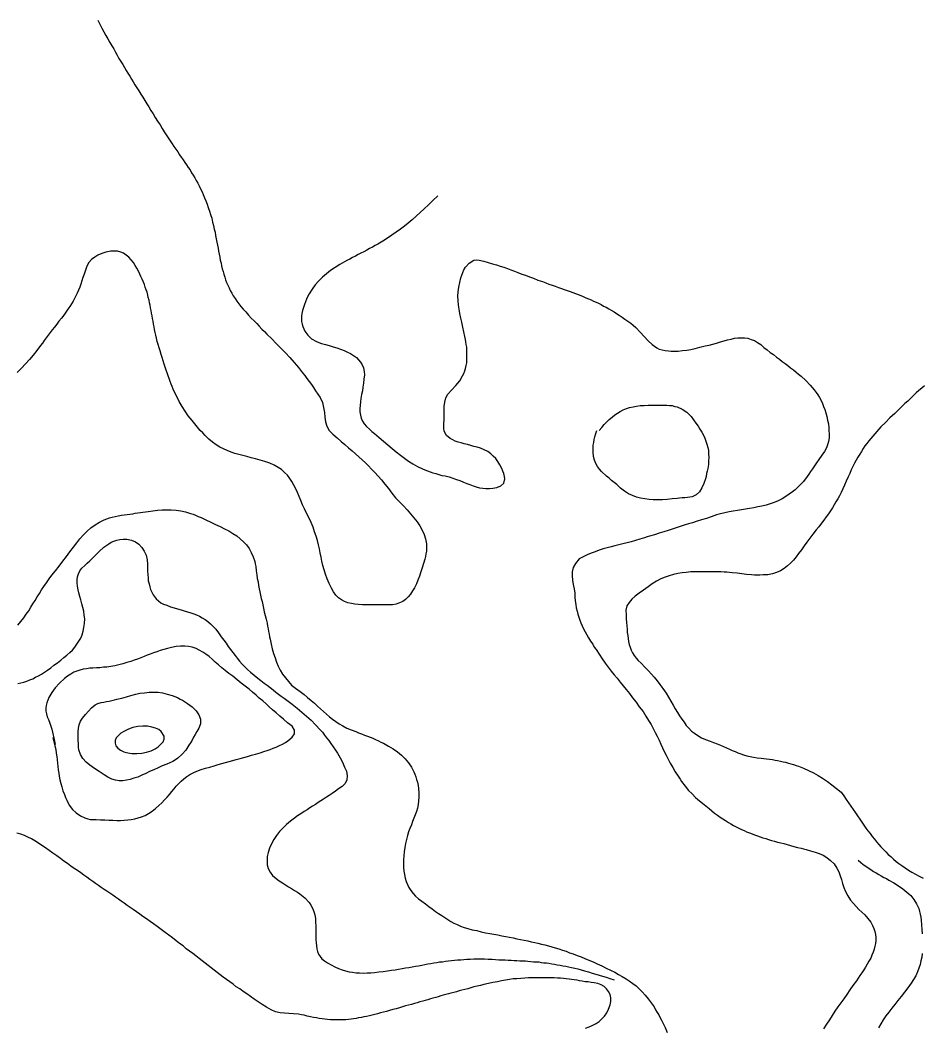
# Model space of a CAD drawing. Header units: inches. Extents: x 401374 to 405300, y 6332180 to 6336621.
# Drawn here: x 402041.4 to 402401.8, y 6335489.9 to 6335892.8 of the extents above; entities that cross this region are included whole.
import ezdxf

# ---------------------------------------------------------------- set-up
doc = ezdxf.new("R2010")
doc.units = ezdxf.units.IN
doc.header["$MEASUREMENT"] = 0

msp = doc.modelspace()

# ---------------------------------------------------------------- linework, layer by layer
for points in [[(402072.5, 6335892.8), (402073.3, 6335891.2), (402074.1, 6335889.6), (402074.9, 6335888.1), (402075.7, 6335886.7), (402076.5, 6335885.3), (402077.3, 6335883.9), (402078, 6335882.6), (402078.8, 6335881.3), (402079.5, 6335880), (402080.2, 6335878.8), (402080.9, 6335877.5), (402081.7, 6335876.3), (402082.4, 6335875.1), (402083.1, 6335873.9), (402083.8, 6335872.7), (402084.5, 6335871.6), (402085.2, 6335870.4), (402085.9, 6335869.2), (402086.6, 6335868.1), (402087.3, 6335866.9), (402088.1, 6335865.7), (402088.8, 6335864.5), (402089.6, 6335863.2), (402090.4, 6335862), (402091.2, 6335860.7), (402092, 6335859.4), (402092.8, 6335858.1), (402093.6, 6335856.7), (402094.5, 6335855.3), (402095.4, 6335853.9), (402096.3, 6335852.4), (402097.3, 6335850.9), (402098.1, 6335849.5), (402098.9, 6335848.2), (402099.7, 6335846.9), (402100.5, 6335845.7), (402101.3, 6335844.5), (402102.1, 6335843.4), (402102.8, 6335842.3), (402103.6, 6335841.2), (402104.4, 6335840.1), (402105.1, 6335839), (402105.8, 6335838), (402106.5, 6335837), (402107.2, 6335835.9), (402107.9, 6335834.9), (402108.6, 6335833.9), (402109.3, 6335832.9), (402109.9, 6335831.8), (402110.5, 6335830.8), (402111.2, 6335829.8), (402111.8, 6335828.7), (402112.4, 6335827.6), (402112.9, 6335826.5), (402113.5, 6335825.4), (402114.1, 6335824.2), (402114.6, 6335823.1), (402115.1, 6335821.8), (402115.6, 6335820.6), (402116.1, 6335819.3), (402116.6, 6335817.9), (402117.1, 6335816.5), (402117.5, 6335815.1), (402118, 6335813.6), (402118.3, 6335812.1), (402118.7, 6335810.7), (402119, 6335809.3), (402119.3, 6335808), (402119.5, 6335806.7), (402119.8, 6335805.4), (402120, 6335804.1), (402120.3, 6335802.8), (402120.5, 6335801.6), (402120.7, 6335800.4), (402121, 6335799.2), (402121.2, 6335798), (402121.4, 6335796.8), (402121.7, 6335795.7), (402121.9, 6335794.6), (402122.2, 6335793.4), (402122.5, 6335792.3), (402122.8, 6335791.2), (402123.2, 6335790.1), (402123.5, 6335789), (402123.9, 6335787.9), (402124.4, 6335786.9), (402124.9, 6335785.8), (402125.4, 6335784.7), (402126, 6335783.7), (402126.6, 6335782.6), (402127.3, 6335781.5), (402128, 6335780.5), (402128.8, 6335779.4), (402129.6, 6335778.3), (402130.6, 6335777.2), (402131.6, 6335776.2), (402132.7, 6335774.9), (402133.8, 6335773.7), (402134.9, 6335772.6), (402136, 6335771.5), (402137, 6335770.4), (402138, 6335769.3), (402139.1, 6335768.3), (402140, 6335767.3), (402142, 6335765.4), (402143.8, 6335763.5), (402145.7, 6335761.6), (402147.5, 6335759.8), (402149.2, 6335757.9), (402150.9, 6335755.9), (402151.8, 6335754.9), (402152.6, 6335753.9), (402153.5, 6335752.9), (402154.3, 6335751.8), (402155.2, 6335750.7), (402156, 6335749.6), (402156.9, 6335748.4), (402157.8, 6335747.2), (402158.6, 6335745.9), (402159.5, 6335744.6), (402160.4, 6335743.3), (402161.3, 6335741.9), (402162.2, 6335739.9), (402162.7, 6335737.9), (402163, 6335736), (402163.2, 6335734.1), (402163.5, 6335732.2), (402164, 6335730.5), (402164.9, 6335728.8), (402166.4, 6335727.3), (402168.1, 6335725.8), (402169.7, 6335724.4), (402171.2, 6335723.1), (402172.7, 6335721.8), (402174.1, 6335720.6), (402175.5, 6335719.4), (402176.8, 6335718.2), (402178.1, 6335717), (402179.4, 6335715.8), (402180.7, 6335714.6), (402181.9, 6335713.3), (402183.2, 6335711.9), (402184.5, 6335710.5), (402185.8, 6335709), (402187.2, 6335707.3), (402188.6, 6335705.6), (402190, 6335703.7), (402191.5, 6335701.9), (402193.1, 6335700.2), (402194.6, 6335698.6), (402196.1, 6335697), (402197.5, 6335695.4), (402198.8, 6335693.8), (402200.1, 6335692.2), (402201.2, 6335690.6), (402202.1, 6335688.9), (402202.9, 6335687.2), (402203.4, 6335685.4), (402203.8, 6335683.5), (402203.8, 6335681.6), (402203.8, 6335680.5), (402203.6, 6335679.5), (402203.4, 6335678.4), (402203.2, 6335677.3), (402202.6, 6335675.6), (402202.1, 6335673.9), (402201.6, 6335672.2), (402201, 6335670.5), (402200.4, 6335668.9), (402199.8, 6335667.4), (402199.1, 6335665.9), (402198.3, 6335664.6), (402197.5, 6335663.3), (402196.5, 6335662.2), (402195.5, 6335661.2), (402194.4, 6335660.4), (402193.1, 6335659.8), (402191.7, 6335659.3), (402190.2, 6335659.1), (402188.6, 6335659.1), (402186.8, 6335659.1), (402185, 6335659.1), (402183.3, 6335659.1), (402181.6, 6335659.1), (402179.9, 6335659), (402178.3, 6335659.1), (402176.7, 6335659.2), (402175.2, 6335659.3), (402173.8, 6335659.6), (402172.4, 6335659.9), (402171.1, 6335660.4), (402169.8, 6335661.1), (402168.7, 6335661.9), (402167.6, 6335662.9), (402166.7, 6335664.2), (402165.9, 6335665.7), (402164.9, 6335667.6), (402164.1, 6335669.5), (402163.5, 6335671.3), (402162.9, 6335673.1), (402162.4, 6335674.8), (402162, 6335676.5), (402161.7, 6335678.1), (402161.3, 6335679.8), (402161, 6335681.5), (402160.6, 6335683.1), (402160.2, 6335684.8), (402159.7, 6335686.5), (402159.1, 6335688.3), (402158.5, 6335690.1), (402157.7, 6335692), (402156.8, 6335694), (402155.9, 6335695.7), (402155.1, 6335697.4), (402154.3, 6335699.1), (402153.6, 6335700.8), (402152.9, 6335702.4), (402152.3, 6335704), (402151.6, 6335705.5), (402150.8, 6335706.9), (402150, 6335708.3), (402149.2, 6335709.6), (402148.2, 6335710.9), (402147.1, 6335712), (402145.9, 6335713.1), (402144.5, 6335714), (402142.9, 6335714.9), (402141.2, 6335715.7), (402139.2, 6335716.3), (402137.3, 6335716.9), (402135.5, 6335717.4), (402133.7, 6335717.8), (402132, 6335718.3), (402130.4, 6335718.7), (402128.8, 6335719.1), (402127.2, 6335719.6), (402125.7, 6335720.1), (402124.1, 6335720.7), (402122.7, 6335721.4), (402121.2, 6335722.1), (402119.7, 6335723), (402118.3, 6335724.1), (402116.8, 6335725.3), (402115.4, 6335726.8), (402114.4, 6335727.8), (402113.4, 6335728.8), (402111.7, 6335730.8), (402110.1, 6335732.7), (402108.6, 6335734.6), (402107.3, 6335736.5), (402106.1, 6335738.4), (402105, 6335740.3), (402104, 6335742.3), (402103, 6335744.3), (402102.6, 6335745.3), (402102.1, 6335746.3), (402101.7, 6335747.3), (402101.3, 6335748.4), (402100.9, 6335749.5), (402100.5, 6335750.6), (402100.1, 6335751.8), (402099.7, 6335752.9), (402099.3, 6335754.1), (402098.9, 6335755.3), (402098.5, 6335756.6), (402098.1, 6335757.9), (402097.7, 6335759.2), (402097.3, 6335760.6), (402096.9, 6335761.8), (402096.5, 6335763.1), (402096.2, 6335764.4), (402095.9, 6335765.6), (402095.6, 6335766.8), (402095.3, 6335767.9), (402095.1, 6335769.1), (402094.9, 6335770.2), (402094.7, 6335771.3), (402094.5, 6335772.4), (402094.3, 6335773.5), (402094.1, 6335774.6), (402093.9, 6335775.7), (402093.7, 6335776.7), (402093.5, 6335777.8), (402093.3, 6335778.8), (402093.1, 6335779.8), (402092.9, 6335780.9), (402092.6, 6335781.9), (402092.4, 6335782.9), (402092.1, 6335784), (402091.8, 6335785), (402091.4, 6335786), (402091.1, 6335787.1), (402090.7, 6335788.1), (402090.2, 6335789.2), (402089.7, 6335790.3), (402089.2, 6335791.3), (402088.7, 6335792.4), (402088, 6335793.6), (402087.4, 6335794.7), (402086.7, 6335795.9), (402085.8, 6335797), (402084.8, 6335798), (402083.8, 6335798.9), (402082.7, 6335799.6), (402081.6, 6335800.1), (402080.3, 6335800.4), (402079, 6335800.5), (402077.6, 6335800.4), (402075.7, 6335800), (402074.1, 6335799.5), (402072.5, 6335798.9), (402071.2, 6335798.1), (402069.9, 6335797.1), (402068.9, 6335795.9), (402068.1, 6335794.5), (402067.5, 6335792.9), (402067, 6335791.3), (402066.5, 6335789.9), (402066.1, 6335788.6), (402065.6, 6335787.3), (402065.2, 6335786), (402064.7, 6335784.9), (402064.2, 6335783.7), (402063.7, 6335782.6), (402063.1, 6335781.5), (402062.6, 6335780.4), (402061.9, 6335779.4), (402061.2, 6335778.3), (402060.5, 6335777.2), (402059.7, 6335776), (402058.8, 6335774.9), (402057.9, 6335773.7), (402056.9, 6335772.5), (402056, 6335771.3), (402055.1, 6335770.1), (402054.2, 6335769), (402053.4, 6335767.9), (402052.6, 6335766.8), (402051.8, 6335765.8), (402051, 6335764.8), (402050.3, 6335763.7), (402049.5, 6335762.8), (402048, 6335760.8), (402046.6, 6335758.9), (402045.1, 6335757.1), (402043.5, 6335755.4), (402041.9, 6335753.7), (402040.2, 6335752)], [(402208.3, 6335822.6), (402206.4, 6335820.7), (402204.6, 6335819), (402202.9, 6335817.4), (402201.3, 6335815.9), (402199.7, 6335814.4), (402198.1, 6335813), (402196.5, 6335811.7), (402195, 6335810.4), (402193.4, 6335809.2), (402191.7, 6335808), (402190, 6335806.8), (402188.2, 6335805.6), (402186.4, 6335804.4), (402184.4, 6335803.3), (402183.3, 6335802.7), (402182.2, 6335802.1), (402181.1, 6335801.5), (402180, 6335800.9), (402178.8, 6335800.2), (402177.6, 6335799.6), (402176.5, 6335799.1), (402175.4, 6335798.5), (402174.3, 6335797.9), (402173.2, 6335797.3), (402172.2, 6335796.8), (402171.1, 6335796.2), (402169.2, 6335795.1), (402167.3, 6335793.9), (402165.5, 6335792.7), (402163.8, 6335791.4), (402162.2, 6335790), (402160.7, 6335788.5), (402159.3, 6335787), (402158.1, 6335785.2), (402156.9, 6335783.4), (402156.4, 6335782.4), (402155.9, 6335781.3), (402155.4, 6335780.2), (402155, 6335779.1), (402154.6, 6335777.9), (402154.3, 6335776.7), (402154, 6335775.5), (402153.8, 6335774.5), (402153.8, 6335773.4), (402153.9, 6335772.3), (402154.1, 6335771.3), (402154.4, 6335770.3), (402155.2, 6335768.5), (402156.4, 6335766.8), (402157.9, 6335765.4), (402159.8, 6335764.3), (402160.8, 6335763.9), (402161.9, 6335763.6), (402163.4, 6335763.1), (402164.9, 6335762.7), (402166.5, 6335762.2), (402168, 6335761.8), (402169.4, 6335761.3), (402170.9, 6335760.7), (402172.2, 6335760.1), (402173.5, 6335759.5), (402174.7, 6335758.8), (402175.8, 6335758), (402177.5, 6335756.1), (402178.1, 6335755), (402178.6, 6335753.8), (402178.9, 6335752.4), (402179, 6335751), (402178.8, 6335749.3), (402178.7, 6335747.7), (402178.4, 6335746.1), (402178.2, 6335744.6), (402177.9, 6335743.1), (402177.6, 6335741.6), (402177.4, 6335740.2), (402177.3, 6335738.8), (402177.2, 6335737.5), (402177.2, 6335736.2), (402177.4, 6335734.9), (402177.7, 6335733.7), (402178.2, 6335732.5), (402178.9, 6335731.4), (402179.8, 6335730.3), (402181, 6335729.3), (402182, 6335728.4), (402183, 6335727.6), (402184.9, 6335726), (402186.7, 6335724.5), (402188.4, 6335723), (402190.1, 6335721.6), (402191.7, 6335720.2), (402193.4, 6335718.9), (402195, 6335717.7), (402196.7, 6335716.5), (402198.4, 6335715.4), (402200.3, 6335714.4), (402202.2, 6335713.4), (402203.2, 6335713), (402204.2, 6335712.6), (402205.3, 6335712.2), (402206.4, 6335711.8), (402207.5, 6335711.5), (402208.7, 6335711.1), (402210, 6335710.8), (402211.3, 6335710.6), (402212.9, 6335710.2), (402214.4, 6335709.7), (402215.8, 6335709.2), (402217.2, 6335708.7), (402218.6, 6335708.1), (402219.9, 6335707.6), (402221.2, 6335707.1), (402222.5, 6335706.6), (402223.7, 6335706.2), (402225, 6335705.9), (402226.3, 6335705.7), (402227.6, 6335705.6), (402229, 6335705.6), (402230.4, 6335705.7), (402231.9, 6335706), (402233.5, 6335706.6), (402234.8, 6335707.7), (402235.1, 6335709.4), (402235, 6335710.4), (402234.7, 6335711.5), (402234.4, 6335712.5), (402234, 6335713.6), (402233.2, 6335715), (402232.3, 6335716.3), (402231.5, 6335717.5), (402230.5, 6335718.5), (402229.5, 6335719.4), (402228.3, 6335720.3), (402226.9, 6335721), (402225.4, 6335721.7), (402224.1, 6335722.1), (402222.8, 6335722.4), (402221.5, 6335722.8), (402220.2, 6335723.1), (402218.9, 6335723.4), (402217.7, 6335723.8), (402216.5, 6335724.1), (402215.3, 6335724.5), (402214.3, 6335725), (402213.3, 6335725.5), (402211.8, 6335726.8), (402210.9, 6335728.5), (402210.7, 6335729.5), (402210.8, 6335730.8), (402210.8, 6335731.8), (402210.9, 6335732.8), (402210.9, 6335734.8), (402210.9, 6335736.7), (402210.9, 6335738.4), (402211.1, 6335740.1), (402211.6, 6335741.8), (402212.4, 6335743.3), (402213.8, 6335744.9), (402215.6, 6335746.7), (402217.1, 6335748.6), (402218.2, 6335750.6), (402218.7, 6335751.6), (402219.1, 6335752.6), (402219.4, 6335753.6), (402219.7, 6335754.7), (402219.9, 6335755.8), (402220, 6335757), (402220, 6335758.2), (402220, 6335759.4), (402220, 6335760.7), (402219.9, 6335762.1), (402219.7, 6335763.1), (402219.5, 6335764.2), (402219.4, 6335765.2), (402219.2, 6335766.3), (402218.8, 6335768.2), (402218.4, 6335770.1), (402217.9, 6335772), (402217.5, 6335773.7), (402217.2, 6335775.5), (402216.9, 6335777.2), (402216.6, 6335778.9), (402216.5, 6335780.7), (402216.4, 6335782.4), (402216.5, 6335784.2), (402216.7, 6335786), (402217.1, 6335787.9), (402217.6, 6335789.8), (402218, 6335790.8), (402218.4, 6335791.9), (402218.8, 6335793), (402219.4, 6335794), (402220.9, 6335795.7), (402222.7, 6335796.8), (402223.7, 6335797), (402224.9, 6335796.9), (402226.7, 6335796.4), (402228.5, 6335795.9), (402230.2, 6335795.4), (402231.8, 6335795), (402233.3, 6335794.5), (402234.8, 6335794), (402236.2, 6335793.5), (402237.6, 6335793), (402239, 6335792.4), (402240.4, 6335791.9), (402241.9, 6335791.3), (402243.4, 6335790.8), (402245, 6335790.2), (402246.6, 6335789.6), (402248.3, 6335788.9), (402250.2, 6335788.3), (402251.5, 6335787.8), (402252.8, 6335787.3), (402254.1, 6335786.8), (402255.3, 6335786.4), (402256.6, 6335785.9), (402257.8, 6335785.5), (402258.9, 6335785.1), (402260.1, 6335784.7), (402261.2, 6335784.3), (402262.3, 6335783.9), (402263.4, 6335783.5), (402264.4, 6335783.1), (402265.5, 6335782.7), (402266.5, 6335782.3), (402267.5, 6335781.8), (402268.6, 6335781.4), (402269.6, 6335781), (402270.6, 6335780.5), (402271.6, 6335780.1), (402272.6, 6335779.6), (402273.6, 6335779.1), (402274.6, 6335778.5), (402275.6, 6335778), (402276.7, 6335777.4), (402277.7, 6335776.8), (402278.8, 6335776.2), (402279.8, 6335775.5), (402280.9, 6335774.8), (402282, 6335774.1), (402283.1, 6335773.3), (402284.3, 6335772.5), (402285.5, 6335771.7), (402286.5, 6335770.8), (402287.5, 6335769.9), (402289.3, 6335768.1), (402290.9, 6335766.3), (402292.4, 6335764.6), (402294.1, 6335763.1), (402295.9, 6335761.8), (402296.9, 6335761.3), (402298, 6335761), (402299.2, 6335760.7), (402300.6, 6335760.6), (402301.6, 6335760.5), (402302.6, 6335760.5), (402304.5, 6335760.5), (402306.2, 6335760.7), (402307.9, 6335760.9), (402309.5, 6335761.2), (402311.2, 6335761.6), (402313.1, 6335762.1), (402314.1, 6335762.3), (402315.2, 6335762.6), (402316.8, 6335762.9), (402318.3, 6335763.3), (402319.8, 6335763.7), (402321.3, 6335764.2), (402322.8, 6335764.6), (402324.2, 6335765), (402325.6, 6335765.3), (402327, 6335765.6), (402328.3, 6335765.8), (402329.7, 6335765.8), (402331, 6335765.8), (402332.3, 6335765.6), (402333.6, 6335765.2), (402334.9, 6335764.7), (402336.2, 6335764), (402337.5, 6335763.1), (402338.7, 6335762), (402340, 6335761), (402341.2, 6335760), (402342.5, 6335759.1), (402343.7, 6335758.1), (402344.9, 6335757.3), (402346, 6335756.4), (402347.2, 6335755.5), (402348.3, 6335754.7), (402349.4, 6335753.8), (402350.5, 6335753), (402351.6, 6335752.1), (402352.6, 6335751.3), (402353.6, 6335750.5), (402355.5, 6335748.7), (402357.2, 6335746.9), (402358.8, 6335745), (402359.6, 6335744), (402360.3, 6335743), (402360.9, 6335741.9), (402361.6, 6335740.8), (402362.1, 6335739.6), (402362.6, 6335738.4), (402363.1, 6335737.1), (402363.5, 6335735.8), (402363.9, 6335734.4), (402364.2, 6335732.9), (402364.5, 6335731.4), (402364.7, 6335729.8), (402364.7, 6335728.6), (402364.8, 6335727.6), (402364.8, 6335725.8), (402364.6, 6335724.3), (402364.2, 6335723), (402363.7, 6335721.8), (402362.9, 6335720.4), (402361.9, 6335718.9), (402360.7, 6335717.2), (402359.7, 6335715.8), (402358.9, 6335714.6), (402358.1, 6335713.4), (402357.4, 6335712.3), (402356.7, 6335711.3), (402356, 6335710.3), (402354.6, 6335708.4), (402353, 6335706.7), (402351.2, 6335705), (402350.1, 6335704.2), (402348.8, 6335703.3), (402347.5, 6335702.4), (402346, 6335701.5), (402344.4, 6335700.7), (402342.8, 6335700), (402341.2, 6335699.4), (402339.6, 6335698.9), (402337.9, 6335698.5), (402336.3, 6335698.2), (402334.7, 6335697.8), (402333, 6335697.6), (402331.4, 6335697.3), (402329.7, 6335697.1), (402328.1, 6335696.8), (402326.4, 6335696.5), (402324.8, 6335696.2), (402323.1, 6335695.8), (402321.4, 6335695.4), (402319.8, 6335695), (402318.7, 6335694.6), (402317.6, 6335694.3), (402315.7, 6335693.6), (402313.8, 6335693), (402312, 6335692.5), (402310.2, 6335691.9), (402308.6, 6335691.4), (402306.9, 6335690.9), (402305.3, 6335690.4), (402303.7, 6335689.9), (402302.1, 6335689.3), (402300.4, 6335688.8), (402298.7, 6335688.3), (402296.9, 6335687.7), (402295, 6335687.1), (402293, 6335686.5), (402292, 6335686.2), (402291, 6335685.9), (402289.1, 6335685.3), (402287.4, 6335684.8), (402285.7, 6335684.3), (402284, 6335683.9), (402282.3, 6335683.5), (402280.7, 6335683.1), (402279.1, 6335682.7), (402277.6, 6335682.3), (402276, 6335681.8), (402274.4, 6335681.4), (402272.9, 6335680.9), (402271.3, 6335680.3), (402269.7, 6335679.7), (402268.1, 6335679), (402266.5, 6335678.2), (402264.9, 6335677.4), (402263.4, 6335675.6), (402262.5, 6335674), (402262.1, 6335672.3), (402262, 6335670.6), (402262.2, 6335668.9), (402262.5, 6335667.2), (402262.8, 6335665.5), (402263.1, 6335663.7), (402263.1, 6335662.1), (402263.3, 6335660.6), (402263.5, 6335659.2), (402263.7, 6335657.8), (402264, 6335656.5), (402264.3, 6335655.3), (402264.7, 6335654.1), (402265.1, 6335652.9), (402265.5, 6335651.8), (402266.1, 6335650.6), (402266.6, 6335649.5), (402267.2, 6335648.3), (402267.9, 6335647.1), (402268.6, 6335645.9), (402269.4, 6335644.6), (402270.3, 6335643.3), (402270.9, 6335642.2), (402271.6, 6335641.2), (402272.8, 6335639.3), (402274.1, 6335637.5), (402275.3, 6335635.8), (402276.5, 6335634.2), (402277.7, 6335632.6), (402278.9, 6335631.1), (402280.1, 6335629.7), (402281.3, 6335628.2), (402282.5, 6335626.7), (402283.7, 6335625.2), (402285, 6335623.6), (402286.2, 6335621.9), (402287.6, 6335620.2), (402288.9, 6335618.3), (402290.4, 6335616.4), (402291.5, 6335614.6), (402292.6, 6335612.8), (402293.6, 6335611.2), (402294.5, 6335609.6), (402295.3, 6335608), (402296.1, 6335606.5), (402296.8, 6335604.9), (402297.5, 6335603.4), (402298.2, 6335601.9), (402298.9, 6335600.4), (402299.7, 6335598.9), (402300.5, 6335597.3), (402301.3, 6335595.7), (402302.3, 6335594), (402303.3, 6335592.3), (402304.5, 6335590.5), (402305.2, 6335589.4), (402305.8, 6335588.4), (402307.2, 6335586.6), (402308.6, 6335584.9), (402310, 6335583.5), (402311.4, 6335582.1), (402313, 6335580.7), (402314.8, 6335579.2), (402316.8, 6335577.7), (402317.9, 6335576.7), (402319, 6335575.8), (402320.1, 6335575), (402321.2, 6335574.2), (402322.3, 6335573.5), (402323.4, 6335572.8), (402324.5, 6335572.1), (402325.5, 6335571.5), (402326.6, 6335570.9), (402327.6, 6335570.3), (402328.7, 6335569.8), (402329.7, 6335569.2), (402330.8, 6335568.8), (402331.8, 6335568.3), (402332.9, 6335567.9), (402334, 6335567.5), (402335, 6335567.1), (402336.1, 6335566.7), (402337.2, 6335566.3), (402338.3, 6335565.9), (402339.5, 6335565.6), (402340.6, 6335565.2), (402341.8, 6335564.9), (402343, 6335564.6), (402344.2, 6335564.2), (402345.5, 6335563.9), (402346.7, 6335563.6), (402348, 6335563.2), (402349.4, 6335562.9), (402350.7, 6335562.5), (402352.1, 6335562.1), (402353.6, 6335561.8), (402354.6, 6335561.5), (402355.6, 6335561.2), (402357.4, 6335560.7), (402359.2, 6335560.2), (402360.8, 6335559.7), (402362.4, 6335559), (402363.9, 6335558.1), (402365.3, 6335556.9), (402366.8, 6335555.5), (402367.9, 6335553.8), (402368.7, 6335552.3), (402369.2, 6335550.7), (402369.7, 6335549.2), (402370.1, 6335547.6), (402370.6, 6335546), (402371.3, 6335544.4), (402372.3, 6335542.7), (402373.3, 6335541), (402374.5, 6335539.6), (402375.6, 6335538.4), (402376.7, 6335537.3), (402377.9, 6335536.2), (402379, 6335535.1), (402380.2, 6335533.7), (402381.4, 6335532.2), (402382.1, 6335530.9), (402382.6, 6335529.7), (402383, 6335528.5), (402383.3, 6335527.3), (402383.4, 6335526.1), (402383.4, 6335524.9), (402383.3, 6335523.7), (402383.1, 6335522.6), (402382.8, 6335521.4), (402382.4, 6335520.2), (402381.9, 6335519), (402381.4, 6335517.8), (402380.7, 6335516.6), (402380, 6335515.4), (402379.3, 6335514.2), (402378.6, 6335513.1), (402377.8, 6335511.9), (402377.1, 6335510.9), (402376.4, 6335509.8), (402375.7, 6335508.8), (402374.3, 6335506.9), (402373.1, 6335505.1), (402371.8, 6335503.3), (402370.6, 6335501.6), (402369.4, 6335499.9), (402368.3, 6335498.3), (402367.1, 6335496.6), (402366, 6335494.9), (402364.9, 6335493.2), (402363.8, 6335491.4), (402362.6, 6335489.5)], [(402399.6, 6335743.8), (402398.4, 6335742.6), (402397.3, 6335741.6), (402396.2, 6335740.5), (402395.1, 6335739.5), (402394, 6335738.5), (402393, 6335737.5), (402391, 6335735.6), (402389.1, 6335733.8), (402387.3, 6335732), (402385.5, 6335730.2), (402383.8, 6335728.4), (402382.2, 6335726.5), (402380.6, 6335724.6), (402379.9, 6335723.6), (402379.1, 6335722.6), (402378.4, 6335721.5), (402377.7, 6335720.4), (402377, 6335719.3), (402376.3, 6335718.1), (402375.6, 6335716.9), (402374.9, 6335715.7), (402374.3, 6335714.4), (402373.6, 6335713), (402373, 6335711.6), (402372.4, 6335710.2), (402371.6, 6335708.5), (402370.9, 6335706.9), (402370.3, 6335705.4), (402369.6, 6335704), (402368.9, 6335702.7), (402368.2, 6335701.4), (402367.5, 6335700.2), (402366.8, 6335699), (402366.1, 6335697.8), (402365.3, 6335696.6), (402364.5, 6335695.4), (402363.6, 6335694.2), (402362.7, 6335692.9), (402361.7, 6335691.7), (402360.7, 6335690.3), (402359.6, 6335689), (402358.3, 6335687.3), (402357.1, 6335685.7), (402355.9, 6335684.1), (402354.8, 6335682.6), (402353.7, 6335681), (402352.6, 6335679.6), (402351.6, 6335678.2), (402350.5, 6335676.9), (402349.3, 6335675.7), (402348.1, 6335674.6), (402346.8, 6335673.6), (402345.3, 6335672.7), (402343.8, 6335672), (402342.2, 6335671.5), (402340.3, 6335671.1), (402338.4, 6335671), (402337.1, 6335670.9), (402336, 6335670.9), (402334.9, 6335670.9), (402333.8, 6335671), (402331.8, 6335671.2), (402329.9, 6335671.4), (402328, 6335671.7), (402326, 6335671.9), (402325, 6335672), (402323.9, 6335672.1), (402322.8, 6335672.1), (402321.6, 6335672.2), (402320.4, 6335672.2), (402319.3, 6335672.2), (402318.3, 6335672.2), (402317.2, 6335672.2), (402316.2, 6335672.2), (402315.2, 6335672.2), (402313.2, 6335672.2), (402311.4, 6335672.2), (402309.5, 6335672.2), (402307.7, 6335672), (402306, 6335671.9), (402304.3, 6335671.6), (402302.6, 6335671.2), (402300.9, 6335670.7), (402299.2, 6335670.1), (402297.5, 6335669.4), (402295.8, 6335668.5), (402294.1, 6335667.4), (402292.4, 6335666.2), (402290.6, 6335664.9), (402288.9, 6335663.7), (402287.3, 6335662.5), (402285.9, 6335661.3), (402284.8, 6335660), (402283.9, 6335658.6), (402283.5, 6335656.9), (402283.6, 6335655), (402283.7, 6335653.5), (402283.8, 6335652), (402283.9, 6335650.7), (402284, 6335649.3), (402284.1, 6335648), (402284.3, 6335646.8), (402284.4, 6335645.6), (402284.6, 6335644.4), (402284.9, 6335643.2), (402285.3, 6335642.1), (402285.7, 6335641), (402286.2, 6335639.9), (402286.8, 6335638.8), (402287.6, 6335637.8), (402288.5, 6335636.8), (402289.6, 6335635.8), (402291.1, 6335634.2), (402292.5, 6335632.8), (402293.8, 6335631.4), (402294.9, 6335630.1), (402296, 6335628.7), (402297.1, 6335627.2), (402298.3, 6335625.6), (402299.6, 6335623.8), (402300.6, 6335622.1), (402301.5, 6335620.5), (402302.4, 6335619), (402303.3, 6335617.5), (402304.2, 6335616), (402305, 6335614.7), (402305.9, 6335613.3), (402306.8, 6335612.1), (402307.7, 6335610.8), (402308.7, 6335609.7), (402309.8, 6335608.6), (402311, 6335607.7), (402312.3, 6335606.8), (402313.8, 6335605.9), (402315.4, 6335605.2), (402317.2, 6335604.6), (402318.6, 6335604), (402320, 6335603.5), (402321.3, 6335602.9), (402322.5, 6335602.4), (402323.7, 6335601.9), (402324.9, 6335601.4), (402326, 6335600.8), (402327.2, 6335600.4), (402328.3, 6335599.9), (402329.5, 6335599.5), (402330.6, 6335599.1), (402331.9, 6335598.7), (402333.2, 6335598.4), (402334.5, 6335598.1), (402336, 6335597.9), (402337.6, 6335597.8), (402338.7, 6335597.6), (402339.8, 6335597.5), (402341, 6335597.4), (402342.1, 6335597.2), (402343.2, 6335597), (402344.2, 6335596.8), (402345.3, 6335596.6), (402346.4, 6335596.3), (402347.4, 6335596.1), (402348.5, 6335595.8), (402349.5, 6335595.5), (402350.6, 6335595.2), (402351.6, 6335594.8), (402352.6, 6335594.5), (402354.6, 6335593.7), (402356.5, 6335592.8), (402358.5, 6335591.9), (402360.4, 6335590.8), (402362.2, 6335589.7), (402364.1, 6335588.4), (402365.9, 6335587.1), (402367.7, 6335585.7), (402369.6, 6335584.2)], [(402402.9, 6335746.6), (402401.8, 6335745.7), (402400.7, 6335744.8), (402399.6, 6335743.8)], [(402272.9, 6335728.8), (402273.9, 6335730), (402274.9, 6335731.2), (402275.9, 6335732.2), (402276.9, 6335733.2), (402278, 6335734.1), (402279.1, 6335735), (402280.2, 6335735.7), (402281.3, 6335736.4), (402282.5, 6335737), (402283.8, 6335737.5), (402285, 6335737.9), (402286.4, 6335738.2), (402287.8, 6335738.5), (402289.3, 6335738.7), (402290.8, 6335738.8), (402292.5, 6335738.9), (402293.8, 6335738.9), (402295, 6335738.9), (402296.3, 6335738.9), (402297.5, 6335738.9), (402298.7, 6335738.9), (402299.9, 6335738.9), (402301, 6335738.8), (402302.1, 6335738.7), (402303.1, 6335738.4), (402304.1, 6335738.2), (402306.1, 6335737.3), (402307.9, 6335736.1), (402309.7, 6335734.3), (402310.6, 6335733), (402311.5, 6335731.7), (402312.4, 6335730.5), (402313.1, 6335729.3), (402313.9, 6335728.1), (402314.5, 6335726.9), (402315.1, 6335725.7), (402315.5, 6335724.5), (402315.9, 6335723.3), (402316.3, 6335722), (402316.5, 6335720.7), (402316.6, 6335719.4), (402316.7, 6335718), (402316.6, 6335716.6), (402316.5, 6335715.1), (402316.3, 6335713.6), (402316, 6335712.5), (402315.8, 6335711.5), (402315.6, 6335710.4), (402315.3, 6335709.4), (402314.7, 6335707.5), (402313.9, 6335705.8), (402312.9, 6335704.3), (402311.6, 6335703.1), (402310.1, 6335702.3), (402308.2, 6335702), (402307.1, 6335701.9), (402306, 6335701.8), (402305, 6335701.7), (402304, 6335701.6), (402302, 6335701.4), (402300, 6335701.2), (402298.2, 6335701.1), (402296.3, 6335701.1), (402294.5, 6335701.1), (402292.8, 6335701.2), (402291.1, 6335701.4), (402289.4, 6335701.7), (402287.8, 6335702.1), (402286.2, 6335702.8), (402284.6, 6335703.5), (402283, 6335704.5), (402281.4, 6335705.7), (402279.9, 6335707.1), (402278.9, 6335707.9), (402277.8, 6335708.8), (402276.8, 6335709.7), (402275.8, 6335710.5), (402273.8, 6335712.3), (402273, 6335713.3), (402272.2, 6335714.4), (402271.5, 6335715.6), (402271, 6335716.9), (402270.6, 6335718.4), (402270.4, 6335720.1), (402270.4, 6335721.9), (402270.5, 6335722.9), (402270.7, 6335723.9), (402270.9, 6335725.1), (402271.1, 6335726.2), (402271.5, 6335727.5), (402271.9, 6335728.8)], [(402040.4, 6335650.9), (402041.6, 6335652.4), (402042.8, 6335653.9), (402043.8, 6335655.3), (402044.8, 6335656.7), (402045.7, 6335658.1), (402046.5, 6335659.4), (402047.4, 6335660.8), (402048.2, 6335662.2), (402049.1, 6335663.6), (402049.9, 6335665), (402050.9, 6335666.4), (402051.9, 6335667.9), (402053, 6335669.4), (402054.1, 6335670.9), (402055.5, 6335672.6), (402057, 6335674.5), (402058.5, 6335676.5), (402059.9, 6335678.4), (402061.3, 6335680.3), (402062.7, 6335682.1), (402064, 6335683.8), (402065.3, 6335685.4), (402066.7, 6335687), (402068.2, 6335688.5), (402069.7, 6335689.8), (402071.4, 6335691), (402073.1, 6335692.1), (402075, 6335693), (402076.1, 6335693.4), (402077.1, 6335693.8), (402078.2, 6335694.1), (402079.4, 6335694.4), (402080.6, 6335694.7), (402081.9, 6335694.9), (402083, 6335695), (402084.2, 6335695.2), (402085.3, 6335695.3), (402086.4, 6335695.5), (402087.4, 6335695.7), (402088.5, 6335695.8), (402089.5, 6335696), (402090.5, 6335696.1), (402092.5, 6335696.4), (402094.4, 6335696.7), (402096.3, 6335696.9), (402098.1, 6335697), (402100, 6335697.1), (402101.8, 6335697), (402103.7, 6335696.9), (402105.6, 6335696.6), (402107.5, 6335696.2), (402109.5, 6335695.6), (402110.5, 6335695.3), (402111.5, 6335694.9), (402112.6, 6335694.4), (402113.7, 6335694), (402115.6, 6335693), (402117.6, 6335692.1), (402119.5, 6335691.2), (402121.3, 6335690.4), (402123.1, 6335689.5), (402124.8, 6335688.6), (402126.4, 6335687.6), (402128, 6335686.6), (402129.4, 6335685.5), (402130.7, 6335684.3), (402131.9, 6335683), (402132.9, 6335681.6), (402133.8, 6335680), (402134.6, 6335678.3), (402135.2, 6335676.4), (402135.4, 6335675.4), (402135.6, 6335674.4), (402135.8, 6335672.7), (402136, 6335671.1), (402136.2, 6335669.6), (402136.5, 6335668.2), (402136.7, 6335666.8), (402137, 6335665.5), (402137.2, 6335664.2), (402137.5, 6335662.9), (402137.8, 6335661.6), (402138.1, 6335660.4), (402138.4, 6335659), (402138.7, 6335657.7), (402139, 6335656.3), (402139.3, 6335654.8), (402139.7, 6335653.3), (402140.1, 6335651.7), (402140.3, 6335650.5), (402140.5, 6335649.5), (402140.7, 6335648.4), (402140.9, 6335647.3), (402141.1, 6335646.3), (402141.3, 6335645.3), (402141.8, 6335643.3), (402142.2, 6335641.5), (402142.7, 6335639.6), (402143.3, 6335637.9), (402143.9, 6335636.2), (402144.6, 6335634.5), (402145.4, 6335632.9), (402146.3, 6335631.4), (402147.4, 6335629.9), (402148.6, 6335628.4), (402149.9, 6335627), (402151.5, 6335625.7), (402153.3, 6335624.4), (402154.9, 6335623.2), (402156.3, 6335622), (402157.7, 6335620.8), (402159, 6335619.7), (402160.3, 6335618.5), (402161.5, 6335617.5), (402162.7, 6335616.4), (402163.8, 6335615.3), (402165, 6335614.3), (402166.3, 6335613.4), (402167.6, 6335612.4), (402168.9, 6335611.5), (402170.4, 6335610.7), (402172, 6335609.8), (402173.7, 6335609.1), (402175.6, 6335608.4), (402176.7, 6335607.9), (402177.9, 6335607.5), (402179.1, 6335607), (402180.2, 6335606.6), (402181.3, 6335606.1), (402182.4, 6335605.7), (402183.5, 6335605.2), (402184.6, 6335604.7), (402185.6, 6335604.2), (402186.6, 6335603.7), (402188.6, 6335602.6), (402190.5, 6335601.5), (402192.2, 6335600.3), (402193.8, 6335598.9), (402195.3, 6335597.5), (402196.6, 6335595.9), (402197.8, 6335594.2), (402198.8, 6335592.3), (402199.2, 6335591.3), (402199.6, 6335590.3), (402199.9, 6335589.2), (402200.2, 6335588.1), (402200.5, 6335586.9), (402200.7, 6335585.7), (402200.8, 6335583.9), (402200.8, 6335582.2), (402200.7, 6335580.7), (402200.5, 6335579.2), (402200.2, 6335577.8), (402199.8, 6335576.4), (402199.3, 6335575.1), (402198.8, 6335573.8), (402198.3, 6335572.4), (402197.8, 6335571.1), (402197.2, 6335569.7), (402196.7, 6335568.3), (402196.2, 6335566.9), (402195.8, 6335565.3), (402195.4, 6335563.7), (402195.2, 6335562), (402194.9, 6335560.3), (402194.8, 6335558.7), (402194.7, 6335557.1), (402194.6, 6335555.6), (402194.7, 6335554.1), (402194.8, 6335552.6), (402195, 6335551.2), (402195.3, 6335549.8), (402195.7, 6335548.5), (402196.2, 6335547.2), (402196.8, 6335546), (402197.6, 6335544.8), (402198.5, 6335543.7), (402199.5, 6335542.6), (402200.6, 6335541.5), (402202, 6335540.6), (402203.4, 6335539.5), (402204.8, 6335538.5), (402206.1, 6335537.5), (402207.4, 6335536.5), (402208.6, 6335535.6), (402209.9, 6335534.8), (402211.1, 6335534), (402212.3, 6335533.2), (402213.5, 6335532.5), (402214.8, 6335531.8), (402216.1, 6335531.2), (402217.4, 6335530.6), (402218.9, 6335530), (402220.4, 6335529.6), (402222.1, 6335529.1), (402223.9, 6335528.8), (402225.7, 6335528.4), (402227.4, 6335528), (402229.1, 6335527.7), (402230.8, 6335527.4), (402232.4, 6335527.1), (402234, 6335526.8), (402235.5, 6335526.5), (402237, 6335526.2), (402238.5, 6335525.9), (402240, 6335525.6), (402241.4, 6335525.3), (402242.9, 6335525), (402244.3, 6335524.7), (402245.7, 6335524.4), (402247.1, 6335524.1), (402248.4, 6335523.8), (402249.8, 6335523.4), (402251.2, 6335523.1), (402252.6, 6335522.7), (402253.9, 6335522.3), (402255.3, 6335521.9), (402256.7, 6335521.5), (402258.2, 6335521), (402259.6, 6335520.6), (402261, 6335520), (402262.5, 6335519.5), (402264, 6335518.9), (402265.6, 6335518.3), (402267.1, 6335517.7), (402268.7, 6335517), (402270.4, 6335516.3), (402272.1, 6335515.6), (402273.9, 6335514.7), (402275.7, 6335513.8), (402277.4, 6335513), (402279.1, 6335512.2), (402280.6, 6335511.3), (402282.1, 6335510.5), (402283.6, 6335509.6), (402284.9, 6335508.7), (402286.3, 6335507.7), (402287.6, 6335506.7), (402288.8, 6335505.5), (402290, 6335504.3), (402291.2, 6335503), (402292.4, 6335501.6), (402293.6, 6335500), (402294.8, 6335498.3), (402295.4, 6335497.2), (402296.1, 6335496.1), (402296.7, 6335495.1), (402297.2, 6335494), (402297.8, 6335493), (402298.3, 6335492), (402299.2, 6335490.1), (402300.1, 6335488.1)], [(402040.5, 6335627.6), (402041.7, 6335627.9), (402042.8, 6335628.2), (402044, 6335628.6), (402045.2, 6335629.1), (402046.4, 6335629.5), (402047.5, 6335630.1), (402048.7, 6335630.7), (402049.9, 6335631.4), (402051.1, 6335632.1), (402052.3, 6335633), (402053.6, 6335633.9), (402054.9, 6335634.9), (402056.3, 6335635.9), (402057.6, 6335636.9), (402058.9, 6335638), (402060.1, 6335639), (402061.2, 6335640), (402062.3, 6335641), (402063.2, 6335642.1), (402064.1, 6335643.3), (402064.9, 6335644.5), (402065.6, 6335645.7), (402066.2, 6335647.1), (402066.6, 6335648.5), (402066.9, 6335650), (402067.1, 6335651.6), (402067.2, 6335653.4), (402067, 6335654.9), (402066.8, 6335656.5), (402066.5, 6335658), (402066.1, 6335659.5), (402065.7, 6335661), (402065.3, 6335662.4), (402064.9, 6335663.8), (402064.6, 6335665.1), (402064.3, 6335666.5), (402064.2, 6335667.8), (402064.2, 6335669), (402064.3, 6335670.2), (402064.7, 6335671.4), (402065.2, 6335672.6), (402066.1, 6335673.7), (402067.2, 6335674.8), (402068.2, 6335675.7), (402069.3, 6335676.7), (402071.2, 6335678.6), (402073, 6335680.4), (402074.9, 6335682.1), (402076.8, 6335683.5), (402077.8, 6335684.1), (402078.9, 6335684.5), (402080, 6335684.9), (402081.3, 6335685.2), (402082.6, 6335685.3), (402084.1, 6335685.3), (402085.9, 6335684.9), (402087.5, 6335684.2), (402088.9, 6335683.3), (402090.1, 6335682), (402091, 6335680.5), (402091.7, 6335678.9), (402092.1, 6335677.1), (402092.3, 6335675.3), (402092.3, 6335673.9), (402092.3, 6335672.5), (402092.4, 6335671.2), (402092.5, 6335669.9), (402092.6, 6335668.7), (402092.9, 6335667.5), (402093.2, 6335666.3), (402093.5, 6335665.2), (402094, 6335664.1), (402094.5, 6335663.1), (402095.8, 6335661.4), (402097.6, 6335659.9), (402098.7, 6335659.3), (402100, 6335658.9), (402101.5, 6335658.3), (402102.9, 6335657.9), (402104.3, 6335657.5), (402105.7, 6335657.1), (402107, 6335656.7), (402108.3, 6335656.3), (402109.6, 6335655.9), (402110.8, 6335655.5), (402111.9, 6335655), (402113.1, 6335654.5), (402114.2, 6335653.9), (402115.3, 6335653.2), (402116.4, 6335652.4), (402117.5, 6335651.5), (402118.5, 6335650.4), (402119.6, 6335649.3), (402120.7, 6335647.8), (402121.8, 6335646.3), (402122.8, 6335645), (402123.7, 6335643.7), (402124.6, 6335642.4), (402125.5, 6335641.2), (402126.4, 6335640), (402127.3, 6335638.8), (402128.2, 6335637.7), (402129.1, 6335636.6), (402130.1, 6335635.4), (402131.2, 6335634.3), (402132.3, 6335633.2), (402133.5, 6335632.1), (402134.9, 6335630.9), (402136.4, 6335629.8), (402137.6, 6335628.8), (402138.9, 6335627.8), (402140.1, 6335626.9), (402141.3, 6335626), (402142.5, 6335625.1), (402143.6, 6335624.2), (402144.7, 6335623.4), (402145.8, 6335622.6), (402146.9, 6335621.8), (402148, 6335621), (402149, 6335620.2), (402150.1, 6335619.4), (402152.1, 6335617.8), (402154, 6335616.2), (402155.9, 6335614.6), (402157.7, 6335612.9), (402159.5, 6335611.1), (402161.3, 6335609.1), (402162.2, 6335608.1), (402163, 6335607), (402163.9, 6335605.9), (402164.8, 6335604.8), (402165.6, 6335603.6), (402166.5, 6335602.3), (402167.4, 6335601), (402168.3, 6335599.7), (402169.3, 6335597.9), (402170.3, 6335596.1), (402171.1, 6335594.2), (402171.8, 6335592.5), (402172.1, 6335590.7), (402172, 6335589.1), (402171.3, 6335587.7), (402170.1, 6335586.5), (402168.7, 6335585.5), (402167.4, 6335584.6), (402166.1, 6335583.7), (402164.9, 6335582.9), (402163.8, 6335582.2), (402162.7, 6335581.4), (402161.6, 6335580.7), (402160.5, 6335580), (402159.4, 6335579.3), (402158.3, 6335578.6), (402157.2, 6335577.9), (402156.1, 6335577.1), (402154.9, 6335576.4), (402153.6, 6335575.5), (402152.3, 6335574.7), (402151, 6335573.8), (402149.4, 6335572.6), (402147.9, 6335571.3), (402146.5, 6335569.9), (402145.1, 6335568.4), (402143.9, 6335566.8), (402142.8, 6335565.2), (402141.9, 6335563.5), (402141.1, 6335561.8), (402140.5, 6335560.1), (402140.2, 6335558.4), (402140.1, 6335556.7), (402140.2, 6335555.1), (402140.6, 6335553.6), (402141.3, 6335552.2), (402142.3, 6335550.8), (402143.7, 6335549.7), (402144.9, 6335548.7), (402146.2, 6335547.9), (402147.4, 6335547.1), (402148.6, 6335546.3), (402149.9, 6335545.6), (402151, 6335544.9), (402152.2, 6335544.2), (402153.2, 6335543.5), (402155.2, 6335541.9), (402156.9, 6335540.1), (402157.6, 6335539), (402158.2, 6335537.8), (402158.8, 6335536.5), (402159.2, 6335535.1), (402159.4, 6335533.6), (402159.5, 6335532.1), (402159.6, 6335530.7), (402159.6, 6335529.3), (402159.6, 6335527.9), (402159.6, 6335526.6), (402159.6, 6335525.3), (402159.7, 6335524), (402159.8, 6335522.8), (402160, 6335521.6), (402160.3, 6335520.5), (402160.7, 6335519.4), (402162, 6335517.5), (402163, 6335516.7), (402164.2, 6335516), (402165.7, 6335515.1), (402167.2, 6335514.4), (402168.7, 6335513.7), (402170.1, 6335513.2), (402171.5, 6335512.8), (402172.9, 6335512.4), (402174.3, 6335512.2), (402175.7, 6335512), (402177.1, 6335511.9), (402178.6, 6335511.8), (402180.1, 6335511.9), (402181.6, 6335511.9), (402183.1, 6335512.1), (402184.8, 6335512.3), (402186.5, 6335512.5), (402188.3, 6335512.8), (402189.8, 6335513), (402191.3, 6335513.2), (402192.7, 6335513.4), (402194.1, 6335513.7), (402195.5, 6335513.9), (402196.8, 6335514.1), (402198.1, 6335514.4), (402199.4, 6335514.6), (402200.7, 6335514.8), (402201.9, 6335515), (402203.1, 6335515.3), (402204.3, 6335515.5), (402205.5, 6335515.7), (402206.7, 6335515.9), (402207.9, 6335516.1), (402209, 6335516.3), (402210.2, 6335516.4), (402211.4, 6335516.6), (402212.6, 6335516.7), (402213.8, 6335516.9), (402215, 6335517), (402216.2, 6335517.1), (402217.5, 6335517.2), (402218.7, 6335517.3), (402220, 6335517.4), (402221.3, 6335517.4), (402222.7, 6335517.5), (402224.1, 6335517.5), (402225.5, 6335517.5), (402227, 6335517.5), (402228.5, 6335517.4), (402230.1, 6335517.4), (402231.4, 6335517.3), (402232.7, 6335517.2), (402234, 6335517.1), (402235.3, 6335517.1), (402236.5, 6335517), (402237.7, 6335517), (402238.9, 6335516.9), (402240, 6335516.9), (402241.2, 6335516.8), (402242.3, 6335516.7), (402243.4, 6335516.7), (402244.4, 6335516.6), (402245.5, 6335516.5), (402246.6, 6335516.4), (402247.6, 6335516.3), (402248.7, 6335516.3), (402249.7, 6335516.1), (402250.7, 6335516), (402251.8, 6335515.9), (402252.8, 6335515.8), (402253.9, 6335515.6), (402255, 6335515.4), (402256.1, 6335515.2), (402257.2, 6335515), (402258.3, 6335514.8), (402259.5, 6335514.6), (402260.6, 6335514.3), (402261.8, 6335514.1), (402263.1, 6335513.8), (402264.3, 6335513.5), (402265.6, 6335513.1), (402267, 6335512.8), (402268.6, 6335512.3), (402270.1, 6335511.8), (402271.5, 6335511.4), (402272.9, 6335511), (402274.2, 6335510.6), (402275.6, 6335510.2), (402277.1, 6335509.7), (402278.8, 6335509.2)], [(402054.5, 6335606), (402054.9, 6335604.3), (402055.3, 6335602.7), (402055.6, 6335601.2), (402055.8, 6335599.8), (402056, 6335598.4), (402056.2, 6335597.1), (402056.3, 6335595.7), (402056.5, 6335594.4), (402056.6, 6335593.1), (402056.8, 6335591.8), (402057, 6335590.5), (402057.3, 6335589.1), (402057.6, 6335587.7), (402058, 6335586.3), (402058.5, 6335584.7), (402059.1, 6335583.2), (402059.5, 6335582), (402060, 6335581), (402061, 6335579), (402062.3, 6335577.3), (402063.8, 6335575.9), (402065.5, 6335574.7), (402067.3, 6335573.9), (402068.4, 6335573.5), (402069.4, 6335573.3), (402070.6, 6335573.2), (402071.8, 6335573.2), (402073.5, 6335573.1), (402075.2, 6335573.1), (402076.9, 6335573), (402078.4, 6335573), (402080, 6335572.9), (402081.5, 6335572.9), (402083, 6335573), (402084.4, 6335573.1), (402085.8, 6335573.2), (402087.2, 6335573.5), (402088.6, 6335573.9), (402089.9, 6335574.3), (402091.3, 6335574.9), (402092.7, 6335575.7), (402094.1, 6335576.6), (402095.5, 6335577.7), (402096.8, 6335578.8), (402098, 6335579.9), (402099.1, 6335581.1), (402100.1, 6335582.2), (402101.1, 6335583.3), (402102, 6335584.5), (402102.9, 6335585.5), (402103.8, 6335586.6), (402105.8, 6335588.6), (402106.8, 6335589.5), (402108, 6335590.4), (402109.2, 6335591.2), (402110.5, 6335591.9), (402112, 6335592.6), (402113.7, 6335593.2), (402115.5, 6335593.7), (402117.2, 6335594.2), (402118.9, 6335594.7), (402120.5, 6335595.2), (402122, 6335595.6), (402123.5, 6335596), (402124.9, 6335596.4), (402126.4, 6335596.8), (402127.8, 6335597.2), (402129.3, 6335597.6), (402130.8, 6335598), (402132.3, 6335598.4), (402133.9, 6335598.9), (402135.5, 6335599.4), (402137.3, 6335599.9), (402139.2, 6335600.5), (402140.2, 6335600.8), (402141.4, 6335601.2), (402142.6, 6335601.7), (402143.8, 6335602.2), (402145.1, 6335602.8), (402146.2, 6335603.4), (402147.4, 6335604), (402148.4, 6335604.7), (402150.1, 6335606.1), (402151, 6335607.5), (402151.1, 6335609), (402150.1, 6335610.5), (402148.3, 6335611.9), (402146.7, 6335613.3), (402145.2, 6335614.6), (402143.7, 6335615.9), (402142.3, 6335617.1), (402141, 6335618.3), (402139.7, 6335619.5), (402138.4, 6335620.7), (402137, 6335621.8), (402135.7, 6335623), (402134.3, 6335624.2), (402132.9, 6335625.4), (402131.4, 6335626.6), (402129.8, 6335627.8), (402128.2, 6335629.1), (402126.4, 6335630.5), (402124.8, 6335631.6), (402123.4, 6335632.8), (402122, 6335633.9), (402120.7, 6335635.1), (402119.4, 6335636.2), (402118.2, 6335637.3), (402116.9, 6335638.4), (402115.6, 6335639.3), (402114.4, 6335640.2), (402113, 6335641), (402111.7, 6335641.6), (402110.2, 6335642.1), (402108.7, 6335642.4), (402107.2, 6335642.6), (402105.5, 6335642.6), (402103.7, 6335642.4), (402101.9, 6335642), (402100.3, 6335641.6), (402098.8, 6335641.2), (402097.4, 6335640.8), (402096, 6335640.3), (402094.7, 6335639.9), (402093.4, 6335639.4), (402092.1, 6335638.9), (402090.9, 6335638.4), (402089.6, 6335637.9), (402088.3, 6335637.4), (402087, 6335636.9), (402085.6, 6335636.4), (402084.1, 6335636), (402082.5, 6335635.5), (402080.9, 6335635.1), (402079.2, 6335634.7), (402077.7, 6335634.4), (402076.1, 6335634.2), (402074.7, 6335634.1), (402073.2, 6335633.9), (402071.9, 6335633.9), (402070.5, 6335633.8), (402069.2, 6335633.7), (402067.9, 6335633.5), (402066.6, 6335633.3), (402065.3, 6335633), (402064, 6335632.6), (402062.8, 6335632.1), (402061.6, 6335631.4), (402060.3, 6335630.6), (402059.1, 6335629.6), (402057.1, 6335627.8), (402055.4, 6335625.9), (402054, 6335624), (402052.8, 6335622), (402052.4, 6335621), (402052, 6335619.9), (402051.8, 6335618.8), (402051.7, 6335617.8), (402051.7, 6335616.6), (402051.9, 6335615.5), (402052.2, 6335614.3), (402052.7, 6335613.2), (402053.2, 6335611.8), (402053.6, 6335610.5), (402054, 6335609.3), (402054.3, 6335608.2), (402054.6, 6335607), (402054.9, 6335605.9), (402055.1, 6335604.6), (402055.4, 6335603.2)], [(402073.8, 6335620), (402074.9, 6335620.1), (402075.9, 6335620.4), (402077, 6335620.6), (402078.1, 6335620.8), (402079.1, 6335621.1), (402080.1, 6335621.3), (402082, 6335621.8), (402083.9, 6335622.3), (402085.7, 6335622.8), (402087.6, 6335623.3), (402089.3, 6335623.7), (402091.1, 6335623.9), (402092.9, 6335624.1), (402094.7, 6335624.2), (402096.5, 6335624.1), (402098.3, 6335623.9), (402100.2, 6335623.4), (402102.2, 6335622.8), (402103.2, 6335622.4), (402104.3, 6335622), (402105.3, 6335621.4), (402106.3, 6335620.9), (402108.3, 6335619.6), (402110.1, 6335618.3), (402111.7, 6335616.7), (402112.8, 6335615.1), (402113.5, 6335613.4), (402113.5, 6335611.5), (402112.8, 6335609.7), (402112, 6335608.4), (402111.3, 6335607.2), (402110.7, 6335606.1), (402110.1, 6335605), (402109.5, 6335603.9), (402108.8, 6335602.9), (402107.6, 6335601), (402106.1, 6335599.3), (402104.4, 6335597.8), (402103.5, 6335597.1), (402102.4, 6335596.4), (402101.2, 6335595.9), (402100, 6335595.4), (402098.2, 6335594.7), (402096.5, 6335593.9), (402094.8, 6335593.1), (402093.1, 6335592.4), (402091.6, 6335591.6), (402090, 6335590.9), (402088.4, 6335590.2), (402086.9, 6335589.7), (402085.4, 6335589.2), (402083.9, 6335588.9), (402082.4, 6335588.7), (402081, 6335588.7), (402079.5, 6335589), (402078, 6335589.4), (402076.5, 6335590.1), (402075, 6335591.1), (402073, 6335592.4), (402071.1, 6335593.6), (402069.3, 6335594.9), (402067.8, 6335596.2), (402066.5, 6335597.6), (402065.5, 6335599.2), (402064.8, 6335601.1), (402064.7, 6335602.2), (402064.7, 6335603.4), (402064.6, 6335605.1), (402064.6, 6335606.7), (402064.6, 6335608.3), (402064.7, 6335609.7), (402065, 6335611.1), (402065.5, 6335612.5), (402066.3, 6335613.8), (402067.5, 6335615.2), (402068.7, 6335616.6), (402069.9, 6335617.9), (402071.4, 6335619.1), (402072.4, 6335619.6), (402073.8, 6335620)], [(402079.4, 6335603.8), (402079.7, 6335602.7), (402080.5, 6335601.7), (402081.5, 6335601), (402082.8, 6335600.3), (402084.4, 6335599.9), (402086.1, 6335599.6), (402088, 6335599.6), (402090, 6335599.8), (402091.9, 6335600.1), (402093.7, 6335600.7), (402095.3, 6335601.5), (402096.6, 6335602.3), (402098.5, 6335604.3), (402098.9, 6335605.4), (402099, 6335606.5), (402097.8, 6335608.4), (402096.8, 6335609.2), (402095.5, 6335609.8), (402094, 6335610.2), (402092.3, 6335610.5), (402090.4, 6335610.5), (402088.5, 6335610.4), (402086.5, 6335610), (402084.7, 6335609.4), (402083.1, 6335608.6), (402081.7, 6335607.8), (402079.8, 6335605.9), (402079.4, 6335604.8), (402079.4, 6335603.8)], [(402369.6, 6335584.2), (402370.6, 6335582.7), (402371.6, 6335581.3), (402372.5, 6335579.9), (402373.5, 6335578.6), (402374.4, 6335577.2), (402375.3, 6335575.9), (402376.1, 6335574.7), (402377, 6335573.4), (402377.8, 6335572.2), (402378.7, 6335571), (402379.5, 6335569.8), (402380.3, 6335568.7), (402381.2, 6335567.6), (402382, 6335566.5), (402382.9, 6335565.4), (402383.7, 6335564.3), (402384.6, 6335563.3), (402385.5, 6335562.3), (402387.4, 6335560.3), (402388.4, 6335559.3), (402389.4, 6335558.4), (402390.5, 6335557.4), (402391.6, 6335556.5), (402392.7, 6335555.6), (402393.9, 6335554.8), (402395.2, 6335553.9), (402396.5, 6335553), (402397.9, 6335552.2), (402399.3, 6335551.4), (402400.8, 6335550.6), (402402.4, 6335549.8)], [(402267.4, 6335489.8), (402268.9, 6335490.4), (402270.3, 6335491), (402271.6, 6335491.7), (402272.8, 6335492.5), (402273.9, 6335493.5), (402275, 6335494.6), (402275.9, 6335495.9), (402276.6, 6335497.4), (402277.3, 6335499.1), (402277.5, 6335500.5), (402277.5, 6335501.9), (402277.2, 6335503.3), (402276.6, 6335504.5), (402275.8, 6335505.6), (402274.8, 6335506.5), (402273.6, 6335507.2), (402272.3, 6335507.7), (402270.9, 6335507.9), (402269.6, 6335508.1), (402268.4, 6335508.3), (402267.2, 6335508.4), (402266.1, 6335508.6), (402265, 6335508.8), (402264, 6335509), (402262.9, 6335509.1), (402261.8, 6335509.3), (402260.8, 6335509.4), (402259.7, 6335509.5), (402258.6, 6335509.7), (402257.4, 6335509.8), (402256.2, 6335509.8), (402254.9, 6335509.9), (402253.6, 6335510), (402251.6, 6335510), (402249.7, 6335510), (402248, 6335510), (402246.3, 6335510), (402244.6, 6335509.9), (402243.1, 6335509.8), (402241.5, 6335509.7), (402240, 6335509.6), (402238.5, 6335509.5), (402237, 6335509.3), (402235.4, 6335509), (402233.8, 6335508.8), (402232.2, 6335508.4), (402230.4, 6335508.1), (402228.6, 6335507.7), (402226.8, 6335507.3), (402225.4, 6335506.9), (402224.1, 6335506.6), (402222.8, 6335506.3), (402221.6, 6335506), (402220.4, 6335505.6), (402219.2, 6335505.3), (402218, 6335505), (402216.9, 6335504.7), (402215.8, 6335504.4), (402214.7, 6335504.1), (402213.6, 6335503.8), (402212.6, 6335503.6), (402211.6, 6335503.3), (402210.5, 6335503), (402209.5, 6335502.7), (402208.5, 6335502.4), (402207.5, 6335502.1), (402206.4, 6335501.8), (402205.4, 6335501.5), (402204.4, 6335501.2), (402203.3, 6335500.9), (402202.3, 6335500.6), (402201.2, 6335500.3), (402200.1, 6335500), (402199, 6335499.7), (402197.8, 6335499.3), (402196.7, 6335499), (402195.5, 6335498.7), (402194.2, 6335498.3), (402193, 6335498), (402191.7, 6335497.6), (402190.4, 6335497.3), (402189.1, 6335496.9), (402187.8, 6335496.5), (402186.6, 6335496.2), (402185.5, 6335495.9), (402184.3, 6335495.6), (402183.2, 6335495.3), (402182.1, 6335495), (402181, 6335494.8), (402179.9, 6335494.5), (402178.8, 6335494.3), (402177.8, 6335494.1), (402176.7, 6335493.9), (402175.7, 6335493.7), (402174.7, 6335493.6), (402173.7, 6335493.4), (402172.6, 6335493.3), (402171.6, 6335493.2), (402170.6, 6335493.2), (402169.6, 6335493.1), (402168.5, 6335493.1), (402167.5, 6335493.1), (402166.4, 6335493.1), (402165.4, 6335493.2), (402164.3, 6335493.3), (402163.2, 6335493.4), (402162.1, 6335493.5), (402160.9, 6335493.7), (402159.8, 6335493.9), (402158.6, 6335494.1), (402157.4, 6335494.4), (402156.1, 6335494.6), (402154.9, 6335495), (402153.8, 6335495.2), (402152.7, 6335495.4), (402150.7, 6335495.6), (402148.8, 6335495.7), (402147, 6335495.8), (402145.3, 6335496), (402143.5, 6335496.4), (402141.7, 6335497.1), (402139.9, 6335498.2), (402138.2, 6335499.3), (402136.6, 6335500.3), (402135, 6335501.4), (402133.5, 6335502.5), (402132, 6335503.5), (402130.6, 6335504.5), (402129.2, 6335505.5), (402127.8, 6335506.4), (402126.5, 6335507.4), (402125.2, 6335508.4), (402123.9, 6335509.3), (402122.6, 6335510.2), (402121.4, 6335511.2), (402120.2, 6335512.1), (402119, 6335513), (402117.7, 6335514), (402116.5, 6335514.9), (402115.3, 6335515.8), (402114.1, 6335516.8), (402112.9, 6335517.7), (402111.6, 6335518.7), (402110.4, 6335519.7), (402109.1, 6335520.6), (402107.8, 6335521.6), (402106.5, 6335522.7), (402105.1, 6335523.7), (402103.7, 6335524.8), (402102.3, 6335525.9), (402100.8, 6335527), (402099.3, 6335528.1), (402097.8, 6335529.3), (402096.2, 6335530.5), (402094.7, 6335531.5), (402093.3, 6335532.5), (402091.9, 6335533.5), (402090.5, 6335534.5), (402089.2, 6335535.4), (402087.9, 6335536.3), (402086.6, 6335537.2), (402085.4, 6335538.1), (402084.2, 6335538.9), (402083, 6335539.8), (402081.8, 6335540.6), (402080.7, 6335541.4), (402079.5, 6335542.2), (402078.4, 6335543), (402077.2, 6335543.8), (402076.1, 6335544.6), (402075, 6335545.3), (402073.8, 6335546.1), (402072.7, 6335546.9), (402071.5, 6335547.7), (402070.4, 6335548.5), (402069.2, 6335549.3), (402068, 6335550.2), (402066.8, 6335551), (402065.6, 6335551.9), (402064.3, 6335552.8), (402063, 6335553.7), (402061.7, 6335554.6), (402060.3, 6335555.6), (402058.9, 6335556.6), (402057.5, 6335557.6), (402056.1, 6335558.7), (402054.5, 6335559.8), (402053, 6335560.9), (402051.5, 6335561.9), (402050.1, 6335562.9), (402048.7, 6335563.8), (402047.3, 6335564.7), (402045.9, 6335565.5), (402044.5, 6335566.2), (402043.1, 6335566.9), (402041.6, 6335567.4), (402040.1, 6335567.8)], [(402376.4, 6335557), (402377.4, 6335556.1), (402378.4, 6335555.3), (402379.4, 6335554.6), (402380.4, 6335553.9), (402381.5, 6335553.2), (402382.5, 6335552.5), (402383.6, 6335551.9), (402384.6, 6335551.3), (402385.6, 6335550.7), (402386.7, 6335550.1), (402387.7, 6335549.6), (402388.7, 6335549), (402390.6, 6335547.9), (402392.5, 6335546.7), (402394.3, 6335545.5), (402395.9, 6335544.2), (402397.4, 6335542.8), (402398.6, 6335541.2), (402399.7, 6335539.5), (402400.6, 6335537.6), (402400.9, 6335536.5), (402401.2, 6335535.4), (402401.4, 6335534.2), (402401.6, 6335533), (402401.7, 6335531.1), (402401.8, 6335529.3), (402402, 6335527.6)], [(402402, 6335519.7), (402401.8, 6335518.2), (402401.5, 6335516.7), (402401.2, 6335515.3), (402400.7, 6335513.8), (402400.1, 6335512.3), (402399.4, 6335510.8), (402398.5, 6335509.3), (402397.6, 6335507.8), (402396.2, 6335505.9), (402394.9, 6335504.2), (402393.6, 6335502.5), (402392.3, 6335500.9), (402391, 6335499.3), (402389.8, 6335497.8), (402388.6, 6335496.2), (402387.5, 6335494.7), (402386.4, 6335493.1), (402385.4, 6335491.5), (402384.5, 6335489.9)]]:
    msp.add_lwpolyline(points)

doc.saveas('drawing.dxf')
